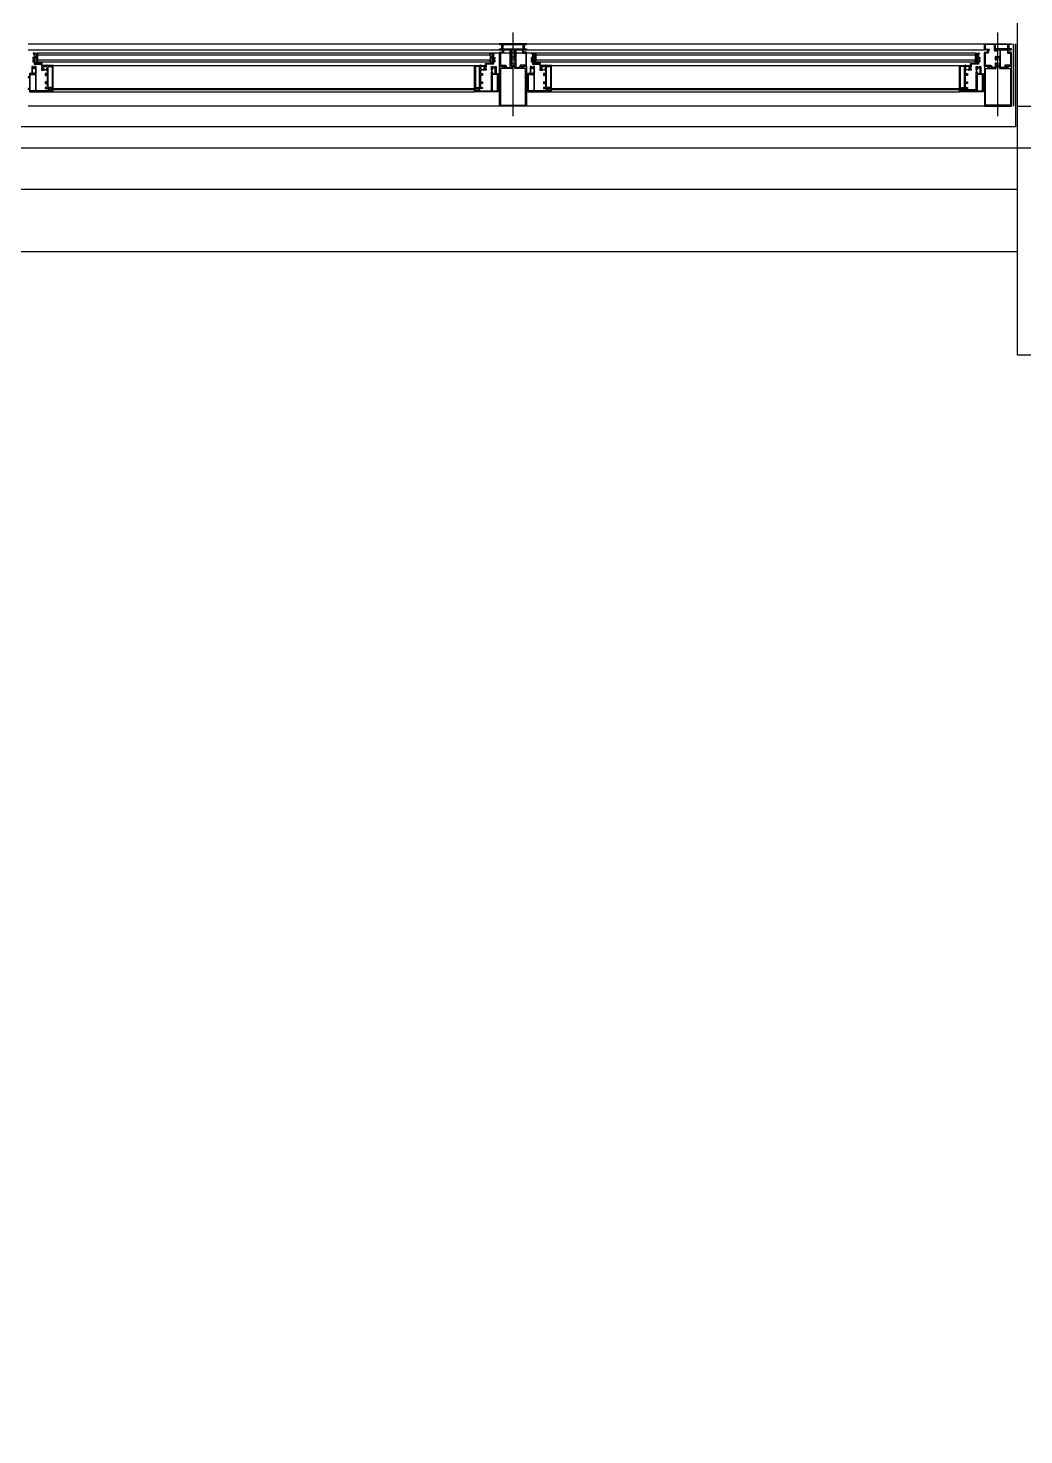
# Model space of a CAD drawing. Header units: millimetres. Extents: x 0 to 356400, y 0 to 68257.
# Drawn here: x 111228.9 to 111324.8, y 6973.9 to 7109.4 of the extents above; entities that cross this region are included whole.
import ezdxf

# ---------------------------------------------------------------- set-up
doc = ezdxf.new("R2010")
doc.units = ezdxf.units.MM
doc.header["$LTSCALE"] = 75
doc.layers.add('8', color=8, linetype='Continuous')

# ---------------------------------------------------------------- blocks, each defined once
blk = doc.blocks.new('G$C7369CDF7')
at = {"layer": '8'}
for p, q in [((6730.3, 45550), (6730.3, 55050)), ((6630.3, 54050), (6630.3, 54650)), ((6630.3, 54050), (6630.3, 54650)), ((7230.3, 54650), (7230.3, 54050)), ((7230.3, 54650), (7230.3, 54050)), ((6630.3, 54050), (6430.3, 54050)), ((6480.3, 54045), (6680.3, 54045)), ((6630.3, 54045), (6480.3, 54045)), ((6630.3, 54040), (6480.3, 54040)), ((7230.3, 54050), (6630.3, 54050)), ((7230.3, 54050), (6630.3, 54050)), ((6680.3, 54045), (6680.3, 50425)), ((6830.3, 50415), (6830.3, 54050)), ((6980.3, 54050), (6830.3, 54050)), ((6980.3, 50265), (6980.3, 54050)), ((6480.3, 53970), (6480.3, 54035)), ((6480.3, 54035), (6481.8, 54035)), ((6481.8, 54035), (6481.8, 54028.5)), ((6481.8, 54026), (6481.8, 53996.7)), ((6482.3, 54028), (6491.2, 54028)), ((6491.2, 54026.5), (6482.3, 54026.5)), ((6491.8, 54029.6), (6483.5, 54029.6)), ((6483.5, 54028.1), (6491.8, 54028.1)), ((6494.3, 54035), (6492.3, 54035)), ((6492.3, 54035), (6492.3, 54030.1)), ((6492.3, 54027.6), (6492.3, 53997)), ((6494.3, 54025), (6494.3, 54035)), ((6495, 54025), (6494.3, 54025)), ((6494.3, 54010), (6494.3, 54023.5)), ((6494.3, 54023.5), (6495, 54023.5)), ((6494.3, 53998.4), (6494.3, 54006.5)), ((6500.3, 54027.5), (6494.8, 54027.5)), ((6494.8, 54027.5), (6494.8, 54025.5)), ((6494.8, 54025.5), (6501.3, 54025.5)), ((6494.8, 54007), (6510.8, 54007)), ((6522.5, 54009), (6495.3, 54009)), ((6500.3, 54034), (6500.3, 54027.5)), ((6534, 54035), (6501.3, 54035)), ((6502.3, 54026.5), (6502.3, 54033)), ((6502.3, 54033), (6531.7, 54033)), ((6511.3, 54006.5), (6511.3, 53998.3)), ((6513.3, 53998.8), (6513.3, 54006.2)), ((6514.1, 54007), (6516.8, 54007)), ((6517.3, 54006.5), (6517.3, 54006.2)), ((6518.8, 54006.2), (6518.8, 54006.5)), ((6519.3, 54007), (6526.3, 54007)), ((6522.8, 54008.7), (6522.5, 54009)), ((6523.1, 54009), (6522.8, 54008.7)), ((6536.8, 54009), (6523.1, 54009)), ((6526.8, 54006.5), (6526.8, 54006.2)), ((6528.3, 54006.2), (6528.3, 54006.5)), ((6528.8, 54007), (6531.5, 54007)), ((6531.7, 54033), (6531.7, 54019.5)), ((6531.7, 54019.5), (6534, 54019.5)), ((6532.3, 54006.2), (6532.3, 53998.8)), ((6534, 54025.5), (6534, 54035)), ((6534, 54019.5), (6534, 54022.5)), ((6534.3, 54035), (6534.3, 54026.1)), ((6630.3, 54035), (6534.3, 54035)), ((6534.3, 54021.9), (6534.3, 54018.5)), ((6534.8, 54018), (6536.8, 54018)), ((6534.8, 53999), (6534.8, 54006)), ((6535.3, 54006.5), (6539.3, 54006.5)), ((6535.4, 54026.1), (6535.4, 54027)), ((6535.4, 54027), (6537, 54027)), ((6535.4, 54026.3), (6535.4, 54025.5)), ((6535.4, 54022.5), (6535.4, 54021.6)), ((6535.4, 54021), (6535.4, 54021.9)), ((6537, 54021), (6535.4, 54021)), ((6536.4, 54026.8), (6535.9, 54026.8)), ((6535.9, 54021.1), (6536.4, 54021.1)), ((6536.9, 54021.6), (6536.9, 54026.3)), ((6537, 54027), (6537, 54021)), ((6537.3, 54017.5), (6537.3, 54009.5)), ((6539.8, 54007), (6539.8, 54032)), ((6540.3, 54032.5), (6627.3, 54032.5)), ((6627.8, 54032), (6627.8, 53973)), ((6630.3, 53970), (6630.3, 54035)), ((6654.5, 54002.5), (6453.2, 54002.5)), ((6481.8, 53993.2), (6481.8, 53972)), ((6482.3, 53971.5), (6492.3, 53971.5)), ((6482.8, 53995.7), (6496.1, 53995.7)), ((6496.6, 53994.2), (6482.8, 53994.2)), ((6492.8, 53972), (6492.8, 53981.5)), ((6492.8, 53981.5), (6495, 53981.5)), ((6493.3, 53996), (6495.8, 53996)), ((6495, 53980), (6494.3, 53980)), ((6494.3, 53980), (6494.3, 53970)), ((6494.6, 53998.2), (6494.6, 53999.7)), ((6494.6, 53999.7), (6496.6, 53999.7)), ((6496.1, 53997.7), (6494.6, 53998.2)), ((6495.8, 53997.5), (6494.6, 53997.9)), ((6494.8, 53977.5), (6494.8, 53979.5)), ((6494.8, 53979.5), (6501.3, 53979.5)), ((6500.3, 53977.5), (6494.8, 53977.5)), ((6495.8, 53996), (6495.8, 53997.5)), ((6496.1, 53995.7), (6496.1, 53997.7)), ((6497.6, 53998.7), (6497.6, 53995.2)), ((6500.3, 53971), (6500.3, 53977.5)), ((6502.3, 53978.5), (6502.3, 53972)), ((6502.3, 53972), (6531.7, 53972)), ((6511, 53997.9), (6510.3, 53997.5)), ((6510.3, 53997.5), (6510.3, 53996)), ((6510.3, 53996), (6518.3, 53996)), ((6516.8, 53998), (6514.1, 53998)), ((6517.3, 53998.8), (6517.3, 53998.5)), ((6518.8, 53996.5), (6518.8, 53998.8)), ((6526.8, 53998.8), (6526.8, 53996.5)), ((6527.3, 53996), (6536.8, 53996)), ((6528.3, 53998.5), (6528.3, 53998.8)), ((6531.5, 53998), (6528.8, 53998)), ((6531.7, 53972), (6531.7, 53985.5)), ((6531.7, 53985.5), (6534, 53985.5)), ((6534, 53985.5), (6534, 53982.5)), ((6534, 53979.5), (6534, 53970)), ((6534.3, 53987.9), (6534.3, 53983)), ((6534.3, 53978.9), (6534.3, 53970)), ((6539.3, 53998.5), (6535.3, 53998.5)), ((6535.4, 53983), (6535.4, 53984)), ((6535.4, 53984), (6537, 53984)), ((6535.4, 53982.5), (6535.4, 53983.4)), ((6535.4, 53978.7), (6535.4, 53979.5)), ((6535.4, 53978), (6535.4, 53978.9)), ((6537, 53978), (6535.4, 53978)), ((6535.8, 53986.5), (6535.8, 53987.9)), ((6535.9, 53983.9), (6536.4, 53983.9)), ((6536.4, 53978.2), (6535.9, 53978.2)), ((6536.8, 53986), (6536.3, 53986)), ((6536.9, 53983.4), (6536.9, 53978.7)), ((6537, 53984), (6537, 53978)), ((6537.3, 53995.5), (6537.3, 53986.5)), ((6539.8, 53973), (6539.8, 53998)), ((6627.3, 53972.5), (6540.3, 53972.5)), ((6480.3, 51667.5), (6480.3, 53970)), ((6494.3, 53970), (6480.3, 53970)), ((6494.3, 51667.5), (6494.3, 53970)), ((6534, 53970), (6501.3, 53970)), ((6502.3, 53953.6), (6502.3, 53957.5)), ((6511.3, 53953.6), (6502.3, 53953.6)), ((6502.3, 53947.6), (6502.3, 51689.9)), ((6502.3, 53947.6), (6524.3, 53947.6)), ((6502.6, 53957.8), (6503.5, 53957.8)), ((6503.3, 53947.6), (6527.3, 53950.1)), ((6527.3, 53950.1), (6503.3, 53950.1)), ((6503.3, 53950.1), (6503.3, 53947.6)), ((6503.3, 53947.6), (6527.3, 53947.6)), ((6503.8, 53957.5), (6503.8, 53955.6)), ((6503.8, 53955.6), (6513.1, 53955.6)), ((6507.3, 53947.6), (6507.3, 52889.9)), ((6511.3, 53950.1), (6511.3, 53953.6)), ((6514.6, 53950.1), (6511.3, 53950.1)), ((6527.3, 53953.6), (6512.6, 53953.6)), ((6512.6, 53953.6), (6512.6, 53951.4)), ((6512.6, 53951.4), (6514.6, 53951.4)), ((6513.1, 53955.6), (6513.1, 53958.8)), ((6513.1, 53958.8), (6516.1, 53958.8)), ((6514.6, 53951.4), (6514.6, 53950.1)), ((6516.1, 53957.1), (6515.1, 53957.1)), ((6515.1, 53957.1), (6515.1, 53955.6)), ((6515.1, 53955.6), (6516.6, 53955.6)), ((6516.6, 53958.3), (6516.6, 53957.6)), ((6516.6, 53955.6), (6518.8, 53955.6)), ((6524.3, 53947.6), (6518.3, 53947.6)), ((6518.8, 53955.6), (6518.8, 53958.8)), ((6518.8, 53958.8), (6523.3, 53958.8)), ((6519.3, 53947.6), (6519.3, 52889.9)), ((6523.3, 53957.1), (6520.8, 53957.1)), ((6520.8, 53957.1), (6520.8, 53955.6)), ((6520.8, 53955.6), (6529.3, 53955.6)), ((6523.8, 53958.3), (6523.8, 53957.6)), ((6524.3, 53947.6), (6524.3, 52889.9)), ((6525.3, 53950.1), (6525.3, 53951.4)), ((6525.3, 53951.4), (6527.3, 53951.4)), ((6527.3, 53950.1), (6525.3, 53950.1)), ((6527.3, 53951.4), (6527.3, 53953.6)), ((6527.3, 53947.6), (6527.3, 53950.1)), ((6527.3, 53936.2), (6527.3, 53950.1)), ((6529.3, 53955.6), (6529.3, 53938.2)), ((6529.3, 53938.2), (6535.8, 53938.2)), ((6534.3, 53970), (6630.3, 53970)), ((6534.3, 53958), (6534.3, 53961.5)), ((6534.3, 53961.5), (6545, 53961.5)), ((6534.3, 53950.5), (6534.3, 53954)), ((6542.2, 53950.5), (6534.3, 53950.5)), ((6534.8, 53954.5), (6534.8, 53954.5)), ((6535.8, 53937.2), (6534.9, 53937.2)), ((6536.8, 53959.5), (6535.3, 53959.5)), ((6535.3, 53959.5), (6535.3, 53958)), ((6535.3, 53954), (6535.3, 53952.5)), ((6535.3, 53952.5), (6536.8, 53952.5)), ((6536.8, 53952.5), (6536.8, 53959.5)), ((6538.8, 53959), (6538.8, 53953)), ((6541.7, 53959.5), (6539.3, 53959.5)), ((6539.3, 53952.5), (6541.7, 53952.5)), ((6540.2, 53938.2), (6543.3, 53938.2)), ((6541.1, 53937.2), (6540.2, 53937.2)), ((6541.7, 53959), (6541.7, 53959.5)), ((6541.7, 53952.5), (6541.7, 53953)), ((6547.9, 53959.5), (6542.7, 53959.5)), ((6542.7, 53959.5), (6542.7, 53959)), ((6542.7, 53953), (6542.7, 53951)), ((6543.3, 53938.2), (6543.3, 53932.1)), ((6545, 53961.5), (6545.3, 53961.2)), ((6545.3, 53961.2), (6545.6, 53961.5)), ((6545.6, 53961.5), (6550.8, 53961.5)), ((6547.9, 53959), (6547.9, 53959.5)), ((6547.9, 53951), (6547.9, 53953)), ((6592.3, 53950.5), (6548.4, 53950.5)), ((6551.3, 53959.5), (6548.9, 53959.5)), ((6548.9, 53959.5), (6548.9, 53959)), ((6548.9, 53953), (6548.9, 53952.5)), ((6548.9, 53952.5), (6551.3, 53952.5)), ((6551.3, 53962), (6551.3, 53967)), ((6551.3, 53967), (6559.3, 53967)), ((6551.8, 53953), (6551.8, 53959)), ((6553.8, 53965), (6553.8, 53952.5)), ((6593.3, 53965), (6553.8, 53965)), ((6553.8, 53952.5), (6593.3, 53952.5)), ((6559.3, 53967), (6559.3, 53969)), ((6561.3, 53969), (6561.3, 53967)), ((6561.3, 53967), (6587.3, 53967)), ((6587.3, 53967), (6587.3, 53969)), ((6589.3, 53969), (6589.3, 53967)), ((6589.3, 53967), (6595.3, 53967)), ((6590.3, 52927.5), (6590.3, 53950.5)), ((6593.3, 53952.5), (6593.3, 53965)), ((6593.3, 53922), (6593.3, 53949.5)), ((6595.3, 53967), (6595.3, 53910)), ((6630.3, 53970), (6630.3, 51667.5)), ((6532.3, 53936.2), (6527.3, 53936.2)), ((6531.8, 53925), (6532.3, 53925)), ((6532.3, 53923.5), (6531.8, 53923.5)), ((6532.3, 53929.3), (6532.3, 53936.2)), ((6534.3, 53931.1), (6532.3, 53931.1)), ((6532.6, 53929), (6532.3, 53929.3)), ((6532.3, 53928.7), (6532.6, 53929)), ((6532.3, 53925), (6532.3, 53928.7)), ((6532.3, 52899.3), (6532.3, 53923.5)), ((6532.3, 53910), (6532.3, 53923.5)), ((6587.3, 53910), (6532.3, 53910)), ((6534.3, 53933.4), (6534.3, 53933.1)), ((6534.3, 53931.1), (6534.3, 53926.9)), ((6534.3, 53924.9), (6534.3, 53924.6)), ((6585.3, 53922), (6534.3, 53922)), ((6534.3, 53922), (6534.3, 53912)), ((6534.3, 53912), (6585.3, 53912)), ((6534.9, 53936), (6541.1, 53936)), ((6540.7, 53934), (6534.9, 53934)), ((6534.9, 53924), (6540.7, 53924)), ((6542.8, 53931.6), (6540.8, 53931.6)), ((6540.8, 53926.4), (6542.8, 53926.4)), ((6541.3, 53933.1), (6541.3, 53933.4)), ((6541.3, 53924.6), (6541.3, 53924.9)), ((6543.3, 53925.9), (6543.3, 53924)), ((6543.3, 53924), (6551.8, 53924)), ((6551.8, 53924), (6551.8, 53929)), ((6551.8, 53929), (6556.3, 53929)), ((6556.3, 53927), (6553.8, 53927)), ((6553.8, 53927), (6553.8, 53924)), ((6553.8, 53924), (6573.8, 53924)), ((6556.3, 53929), (6556.3, 53927)), ((6571.3, 53927), (6571.3, 53929)), ((6571.3, 53929), (6575.8, 53929)), ((6573.8, 53927), (6571.3, 53927)), ((6573.8, 53924), (6573.8, 53927)), ((6575.8, 53929), (6575.8, 53924)), ((6575.8, 53924), (6585.3, 53924)), ((6585.3, 53924), (6585.3, 53929)), ((6585.3, 53929), (6587.3, 53929)), ((6585.3, 53912), (6585.3, 53922)), ((6587.3, 53929), (6587.3, 53910)), ((6587.3, 52927.5), (6587.3, 53910)), ((6590.3, 53918.5), (6590.3, 53922)), ((6590.3, 53922), (6593.3, 53922)), ((6590.3, 53910), (6590.3, 53913.5)), ((6595.3, 53910), (6590.3, 53910)), ((6593.3, 53920), (6591.8, 53920)), ((6591.8, 53920), (6591.8, 53918.5)), ((6591.8, 53913.5), (6591.8, 53912)), ((6591.8, 53912), (6593.3, 53912)), ((6593.3, 53912), (6593.3, 53920)), ((6595.3, 52927.5), (6595.3, 53910)), ((6587.3, 52927.5), (6532.3, 52927.5)), ((6532.3, 52927.5), (6532.3, 52914)), ((6534.3, 52915.5), (6534.3, 52925.5)), ((6534.3, 52925.5), (6585.3, 52925.5)), ((6585.3, 52925.5), (6585.3, 52915.5)), ((6587.3, 52908.5), (6587.3, 52927.5)), ((6590.3, 52927.5), (6590.3, 52924)), ((6595.3, 52927.5), (6590.3, 52927.5)), ((6591.8, 52924), (6591.8, 52925.5)), ((6591.8, 52925.5), (6593.3, 52925.5)), ((6593.3, 52925.5), (6593.3, 52917.5)), ((6595.3, 52870.5), (6595.3, 52927.5)), ((6507.3, 52889.9), (6502.3, 52889.9)), ((6503.3, 52889.9), (6527.3, 52889.9)), ((6503.3, 52887.4), (6503.3, 52889.9)), ((6527.3, 52887.4), (6503.3, 52887.4)), ((6514.6, 52887.4), (6511.3, 52887.4)), ((6511.3, 52887.4), (6511.3, 52883.9)), ((6514.6, 52886.1), (6514.6, 52887.4)), ((6524.3, 52889.9), (6518.3, 52889.9)), ((6527.3, 52887.4), (6525.3, 52887.4)), ((6525.3, 52887.4), (6525.3, 52886.1)), ((6532.3, 52901.3), (6527.3, 52901.3)), ((6527.3, 52901.3), (6527.3, 52887.4)), ((6527.3, 52889.9), (6527.3, 52887.4)), ((6529.3, 52881.9), (6529.3, 52899.3)), ((6529.3, 52899.3), (6535.8, 52899.3)), ((6532.3, 52914), (6531.8, 52914)), ((6531.8, 52912.5), (6532.3, 52912.5)), ((6532.3, 52912.5), (6532.3, 52908.8)), ((6532.3, 52908.8), (6532.6, 52908.5)), ((6532.6, 52908.5), (6532.3, 52908.2)), ((6532.3, 52908.2), (6532.3, 52901.3)), ((6585.3, 52915.5), (6534.3, 52915.5)), ((6534.3, 52912.6), (6534.3, 52912.9)), ((6534.3, 52906.4), (6534.3, 52910.6)), ((6534.3, 52904.1), (6534.3, 52904.4)), ((6542.2, 52887), (6534.3, 52887)), ((6534.3, 52887), (6534.3, 52883.5)), ((6534.9, 52913.5), (6540.7, 52913.5)), ((6540.7, 52903.5), (6534.9, 52903.5)), ((6534.9, 52901.5), (6541.1, 52901.5)), ((6535.8, 52900.3), (6534.9, 52900.3)), ((6541.1, 52900.3), (6540.2, 52900.3)), ((6540.2, 52899.3), (6543.3, 52899.3)), ((6540.8, 52911.1), (6542.8, 52911.1)), ((6542.8, 52905.9), (6540.8, 52905.9)), ((6541.3, 52912.9), (6541.3, 52912.6)), ((6541.3, 52904.4), (6541.3, 52904.1)), ((6542.7, 52884.5), (6542.7, 52886.5)), ((6543.3, 52911.6), (6543.3, 52913.5)), ((6543.3, 52913.5), (6551.8, 52913.5)), ((6543.3, 52899.3), (6543.3, 52905.4)), ((6547.9, 52886.5), (6547.9, 52884.5)), ((6592.3, 52887), (6548.4, 52887)), ((6551.8, 52913.5), (6551.8, 52908.5)), ((6551.8, 52908.5), (6556.3, 52908.5)), ((6553.8, 52910.5), (6553.8, 52913.5)), ((6553.8, 52913.5), (6573.8, 52913.5)), ((6556.3, 52910.5), (6553.8, 52910.5)), ((6556.3, 52908.5), (6556.3, 52910.5)), ((6573.8, 52910.5), (6571.3, 52910.5)), ((6571.3, 52910.5), (6571.3, 52908.5)), ((6571.3, 52908.5), (6575.8, 52908.5)), ((6573.8, 52913.5), (6573.8, 52910.5)), ((6575.8, 52908.5), (6575.8, 52913.5)), ((6575.8, 52913.5), (6585.3, 52913.5)), ((6585.3, 52913.5), (6585.3, 52908.5)), ((6585.3, 52908.5), (6587.3, 52908.5)), ((6590.3, 52919), (6590.3, 52915.5)), ((6590.3, 52915.5), (6593.3, 52915.5)), ((6591.8, 52917.5), (6591.8, 52919)), ((6593.3, 52917.5), (6591.8, 52917.5)), ((6593.3, 52915.5), (6593.3, 52888)), ((6481.8, 52867.5), (6480.3, 52867.5)), ((6480.3, 52867.5), (6480.3, 52835)), ((6481.8, 52861), (6481.8, 52867.5)), ((6481.8, 52811.5), (6481.8, 52859)), ((6481.8, 52859), (6491.2, 52859)), ((6491.2, 52860.5), (6482.3, 52860.5)), ((6483.5, 52862.1), (6491.8, 52862.1)), ((6491.8, 52860.6), (6483.5, 52860.6)), ((6492.3, 52862.6), (6492.3, 52867.5)), ((6492.3, 52867.5), (6494.3, 52867.5)), ((6492.3, 52835), (6492.3, 52860.1)), ((6494.3, 52867.5), (6494.3, 52857.5)), ((6494.3, 52857.5), (6495, 52857.5)), ((6495, 52856), (6494.3, 52856)), ((6494.3, 52856), (6494.3, 52842.5)), ((6500.3, 52860), (6494.8, 52860)), ((6494.8, 52860), (6494.8, 52858)), ((6494.8, 52858), (6501.3, 52858)), ((6500.3, 52866.5), (6500.3, 52860)), ((6534, 52867.5), (6501.3, 52867.5)), ((6511.3, 52883.9), (6502.3, 52883.9)), ((6502.3, 52883.9), (6502.3, 52880)), ((6502.3, 52859), (6502.3, 52865.5)), ((6502.3, 52865.5), (6531.7, 52865.5)), ((6502.6, 52879.7), (6503.5, 52879.7)), ((6503.8, 52880), (6503.8, 52881.9)), ((6503.8, 52881.9), (6513.1, 52881.9)), ((6512.6, 52883.9), (6512.6, 52886.1)), ((6512.6, 52886.1), (6514.6, 52886.1)), ((6527.3, 52883.9), (6512.6, 52883.9)), ((6513.1, 52881.9), (6513.1, 52878.7)), ((6513.1, 52878.7), (6516.1, 52878.7)), ((6515.1, 52880.4), (6515.1, 52881.9)), ((6515.1, 52881.9), (6516.6, 52881.9)), ((6516.1, 52880.4), (6515.1, 52880.4)), ((6516.6, 52881.9), (6518.8, 52881.9)), ((6516.6, 52879.2), (6516.6, 52879.9)), ((6518.8, 52881.9), (6518.8, 52878.7)), ((6518.8, 52878.7), (6523.3, 52878.7)), ((6520.8, 52880.4), (6520.8, 52881.9)), ((6520.8, 52881.9), (6529.3, 52881.9)), ((6523.3, 52880.4), (6520.8, 52880.4)), ((6523.8, 52879.2), (6523.8, 52879.9)), ((6525.3, 52886.1), (6527.3, 52886.1)), ((6527.3, 52886.1), (6527.3, 52883.9)), ((6531.7, 52865.5), (6531.7, 52852)), ((6534, 52858), (6534, 52867.5)), ((6534, 52852), (6534, 52855)), ((6534.3, 52879.5), (6534.3, 52876)), ((6534.3, 52876), (6545, 52876)), ((6534.3, 52858.6), (6534.3, 52867.5)), ((6534.3, 52867.5), (6630.3, 52867.5)), ((6534.3, 52851), (6534.3, 52854.5)), ((6534.8, 52883), (6534.8, 52883)), ((6535.3, 52883.5), (6535.3, 52885)), ((6535.3, 52885), (6536.8, 52885)), ((6535.3, 52878), (6535.3, 52879.5)), ((6536.8, 52878), (6535.3, 52878)), ((6537, 52859.5), (6535.4, 52859.5)), ((6535.4, 52859.5), (6535.4, 52858.6)), ((6535.4, 52858.8), (6535.4, 52858)), ((6535.4, 52855), (6535.4, 52854.1)), ((6535.4, 52854.5), (6535.4, 52853.5)), ((6535.4, 52853.5), (6537, 52853.5)), ((6536.4, 52859.3), (6535.9, 52859.3)), ((6535.9, 52853.6), (6536.4, 52853.6)), ((6536.8, 52885), (6536.8, 52878)), ((6536.9, 52854.1), (6536.9, 52858.8)), ((6537, 52853.5), (6537, 52859.5)), ((6538.8, 52878.5), (6538.8, 52884.5)), ((6539.3, 52885), (6541.7, 52885)), ((6541.7, 52878), (6539.3, 52878)), ((6539.8, 52864.5), (6539.8, 52839.5)), ((6627.8, 52865), (6540.3, 52865)), ((6541.7, 52885), (6541.7, 52884.5)), ((6541.7, 52878.5), (6541.7, 52878)), ((6542.7, 52878), (6542.7, 52878.5)), ((6547.9, 52878), (6542.7, 52878)), ((6545, 52876), (6545.3, 52876.3)), ((6545.3, 52876.3), (6545.6, 52876)), ((6545.6, 52876), (6550.8, 52876)), ((6547.9, 52878.5), (6547.9, 52878)), ((6548.9, 52884.5), (6548.9, 52885)), ((6548.9, 52885), (6551.3, 52885)), ((6548.9, 52878), (6548.9, 52878.5)), ((6551.3, 52878), (6548.9, 52878)), ((6551.3, 52875.5), (6551.3, 52870.5)), ((6551.3, 52870.5), (6559.3, 52870.5)), ((6551.8, 52884.5), (6551.8, 52878.5)), ((6553.8, 52872.5), (6553.8, 52885)), ((6553.8, 52885), (6593.3, 52885)), ((6593.3, 52872.5), (6553.8, 52872.5)), ((6559.3, 52870.5), (6559.3, 52868.5)), ((6561.3, 52868.5), (6561.3, 52870.5)), ((6561.3, 52870.5), (6587.3, 52870.5)), ((6587.3, 52870.5), (6587.3, 52868.5)), ((6589.3, 52868.5), (6589.3, 52870.5)), ((6589.3, 52870.5), (6595.3, 52870.5)), ((6593.3, 52885), (6593.3, 52872.5)), ((6627.8, 52805), (6627.8, 52865)), ((6630.3, 52867.5), (6630.3, 52802.5)), ((6654.5, 52835), (6453.2, 52835)), ((6480.3, 52835), (6480.3, 52802.5)), ((6492.3, 52809.9), (6492.3, 52835)), ((6494.3, 52839.5), (6494.3, 52830.5)), ((6511.3, 52839.5), (6494.3, 52839.5)), ((6494.3, 52830.5), (6511.3, 52830.5)), ((6494.3, 52827.5), (6494.3, 52814)), ((6495.3, 52841.5), (6522.5, 52841.5)), ((6522.5, 52828.5), (6495.3, 52828.5)), ((6511.3, 52835), (6511.3, 52839.5)), ((6511.3, 52830.5), (6511.3, 52835)), ((6513.3, 52835), (6513.3, 52838.7)), ((6513.3, 52835), (6513.3, 52831.3)), ((6514.1, 52839.5), (6516.8, 52839.5)), ((6514.1, 52830.5), (6516.8, 52830.5)), ((6517.3, 52839), (6517.3, 52838.8)), ((6517.3, 52831), (6517.3, 52831.3)), ((6518.8, 52838.8), (6518.8, 52839)), ((6518.8, 52831.3), (6518.8, 52831)), ((6519.3, 52839.5), (6526.3, 52839.5)), ((6519.3, 52830.5), (6526.3, 52830.5)), ((6522.5, 52841.5), (6522.8, 52841.2)), ((6522.8, 52828.8), (6522.5, 52828.5)), ((6522.8, 52841.2), (6523.1, 52841.5)), ((6523.1, 52828.5), (6522.8, 52828.8)), ((6523.1, 52841.5), (6536.8, 52841.5)), ((6536.8, 52828.5), (6523.1, 52828.5)), ((6526.8, 52839), (6526.8, 52838.8)), ((6526.8, 52831), (6526.8, 52831.3)), ((6528.3, 52838.8), (6528.3, 52839)), ((6528.3, 52831.3), (6528.3, 52831)), ((6528.8, 52839.5), (6531.5, 52839.5)), ((6528.8, 52830.5), (6531.5, 52830.5)), ((6531.7, 52852), (6534, 52852)), ((6532.3, 52838.7), (6532.3, 52835)), ((6532.3, 52831.3), (6532.3, 52835)), ((6534.3, 52815.6), (6534.3, 52819)), ((6536.8, 52850.5), (6534.8, 52850.5)), ((6534.8, 52838.5), (6534.8, 52835)), ((6534.8, 52835), (6534.8, 52831.5)), ((6534.8, 52819.5), (6536.8, 52819.5)), ((6539.3, 52839), (6535.3, 52839)), ((6535.3, 52831), (6539.3, 52831)), ((6537.3, 52842), (6537.3, 52850)), ((6537.3, 52820), (6537.3, 52828)), ((6539.8, 52830.5), (6539.8, 52805.5)), ((6480.3, 52802.5), (6481.8, 52802.5)), ((6481.8, 52802.5), (6481.8, 52809)), ((6491.2, 52811), (6482.3, 52811)), ((6482.3, 52809.5), (6491.2, 52809.5)), ((6483.5, 52809.4), (6491.8, 52809.4)), ((6491.8, 52807.9), (6483.5, 52807.9)), ((6492.3, 52802.5), (6492.3, 52807.4)), ((6494.3, 52802.5), (6492.3, 52802.5)), ((6494.3, 52814), (6495, 52814)), ((6495, 52812.5), (6494.3, 52812.5)), ((6494.3, 52812.5), (6494.3, 52802.5)), ((6494.8, 52810), (6494.8, 52812)), ((6494.8, 52812), (6501.3, 52812)), ((6500.3, 52810), (6494.8, 52810)), ((6500.3, 52803.5), (6500.3, 52810)), ((6534, 52802.5), (6501.3, 52802.5)), ((6502.3, 52811), (6502.3, 52804.5)), ((6502.3, 52804.5), (6531.7, 52804.5)), ((6502.3, 52786.1), (6502.3, 52790)), ((6511.3, 52786.1), (6502.3, 52786.1)), ((6502.6, 52790.3), (6503.5, 52790.3)), ((6503.8, 52790), (6503.8, 52788.1)), ((6503.8, 52788.1), (6513.1, 52788.1)), ((6511.3, 52782.6), (6511.3, 52786.1)), ((6527.3, 52786.1), (6512.6, 52786.1)), ((6512.6, 52786.1), (6512.6, 52783.9)), ((6513.1, 52788.1), (6513.1, 52791.3)), ((6513.1, 52791.3), (6516.1, 52791.3)), ((6516.1, 52789.6), (6515.1, 52789.6)), ((6515.1, 52789.6), (6515.1, 52788.1)), ((6515.1, 52788.1), (6516.6, 52788.1)), ((6516.6, 52790.8), (6516.6, 52790.1)), ((6516.6, 52788.1), (6518.8, 52788.1)), ((6518.8, 52788.1), (6518.8, 52791.3)), ((6518.8, 52791.3), (6523.3, 52791.3)), ((6523.3, 52789.6), (6520.8, 52789.6)), ((6520.8, 52789.6), (6520.8, 52788.1)), ((6520.8, 52788.1), (6529.3, 52788.1)), ((6523.8, 52790.8), (6523.8, 52790.1)), ((6527.3, 52783.9), (6527.3, 52786.1)), ((6529.3, 52788.1), (6529.3, 52770.7)), ((6531.7, 52804.5), (6531.7, 52818)), ((6531.7, 52818), (6534, 52818)), ((6534, 52818), (6534, 52815)), ((6534, 52812), (6534, 52802.5)), ((6534.3, 52802.5), (6534.3, 52811.4)), ((6630.3, 52802.5), (6534.3, 52802.5)), ((6534.3, 52790.5), (6534.3, 52794)), ((6534.3, 52794), (6545, 52794)), ((6534.3, 52783), (6534.3, 52786.5)), ((6534.8, 52787), (6534.8, 52787)), ((6536.8, 52792), (6535.3, 52792)), ((6535.3, 52792), (6535.3, 52790.5)), ((6535.3, 52786.5), (6535.3, 52785)), ((6535.3, 52785), (6536.8, 52785)), ((6537, 52816.5), (6535.4, 52816.5)), ((6535.4, 52816.5), (6535.4, 52815.6)), ((6535.4, 52815), (6535.4, 52815.9)), ((6535.4, 52811.2), (6535.4, 52812)), ((6535.4, 52811.4), (6535.4, 52810.5)), ((6535.4, 52810.5), (6537, 52810.5)), ((6535.9, 52816.4), (6536.4, 52816.4)), ((6536.4, 52810.7), (6535.9, 52810.7)), ((6536.8, 52785), (6536.8, 52792)), ((6536.9, 52815.9), (6536.9, 52811.2)), ((6537, 52810.5), (6537, 52816.5)), ((6538.8, 52791.5), (6538.8, 52785.5)), ((6541.7, 52792), (6539.3, 52792)), ((6539.3, 52785), (6541.7, 52785)), ((6540.3, 52805), (6627.8, 52805)), ((6541.7, 52791.5), (6541.7, 52792)), ((6541.7, 52785), (6541.7, 52785.5)), ((6547.9, 52792), (6542.7, 52792)), ((6542.7, 52792), (6542.7, 52791.5)), ((6542.7, 52785.5), (6542.7, 52783.5)), ((6545, 52794), (6545.3, 52793.7)), ((6545.3, 52793.7), (6545.6, 52794)), ((6545.6, 52794), (6550.8, 52794)), ((6547.9, 52791.5), (6547.9, 52792)), ((6547.9, 52783.5), (6547.9, 52785.5)), ((6551.3, 52792), (6548.9, 52792)), ((6548.9, 52792), (6548.9, 52791.5)), ((6548.9, 52785.5), (6548.9, 52785)), ((6548.9, 52785), (6551.3, 52785)), ((6551.3, 52794.5), (6551.3, 52799.5)), ((6551.3, 52799.5), (6559.3, 52799.5)), ((6551.8, 52785.5), (6551.8, 52791.5)), ((6553.8, 52797.5), (6553.8, 52785)), ((6593.3, 52797.5), (6553.8, 52797.5)), ((6553.8, 52785), (6593.3, 52785)), ((6559.3, 52799.5), (6559.3, 52801.5)), ((6561.3, 52801.5), (6561.3, 52799.5)), ((6561.3, 52799.5), (6587.3, 52799.5)), ((6587.3, 52799.5), (6587.3, 52801.5)), ((6589.3, 52801.5), (6589.3, 52799.5)), ((6589.3, 52799.5), (6595.3, 52799.5)), ((6593.3, 52785), (6593.3, 52797.5)), ((6595.3, 52799.5), (6595.3, 52742.5)), ((6507.3, 52780.1), (6502.3, 52780.1)), ((6527.3, 52782.6), (6503.3, 52782.6)), ((6503.3, 52782.6), (6503.3, 52780.1)), ((6503.3, 52780.1), (6527.3, 52780.1)), ((6507.3, 52780.1), (6507.3, 51689.9)), ((6514.6, 52782.6), (6511.3, 52782.6)), ((6512.6, 52783.9), (6514.6, 52783.9)), ((6514.6, 52783.9), (6514.6, 52782.6)), ((6524.3, 52780.1), (6518.3, 52780.1)), ((6519.3, 52780.1), (6519.3, 51689.9)), ((6524.3, 52780.1), (6524.3, 51689.9)), ((6525.3, 52782.6), (6525.3, 52783.9)), ((6525.3, 52783.9), (6527.3, 52783.9)), ((6527.3, 52782.6), (6525.3, 52782.6)), ((6527.3, 52780.1), (6527.3, 52782.6)), ((6527.3, 52768.7), (6527.3, 52782.6)), ((6532.3, 52768.7), (6527.3, 52768.7)), ((6529.3, 52770.7), (6535.8, 52770.7)), ((6531.8, 52757.5), (6532.3, 52757.5)), ((6532.3, 52756), (6531.8, 52756)), ((6532.3, 51727.5), (6532.3, 52770.7)), ((6532.3, 52761.8), (6532.3, 52768.7)), ((6532.6, 52761.5), (6532.3, 52761.8)), ((6532.3, 52761.2), (6532.6, 52761.5)), ((6532.3, 52757.5), (6532.3, 52761.2)), ((6532.3, 52742.5), (6532.3, 52756)), ((6542.2, 52783), (6534.3, 52783)), ((6534.3, 52765.9), (6534.3, 52765.6)), ((6534.3, 52763.6), (6534.3, 52759.4)), ((6534.3, 52757.4), (6534.3, 52757.1)), ((6585.3, 52754.5), (6534.3, 52754.5)), ((6534.3, 52754.5), (6534.3, 52744.5)), ((6535.8, 52769.7), (6534.9, 52769.7)), ((6534.9, 52768.5), (6541.1, 52768.5)), ((6540.7, 52766.5), (6534.9, 52766.5)), ((6534.9, 52756.5), (6540.7, 52756.5)), ((6540.2, 52770.7), (6543.3, 52770.7)), ((6541.1, 52769.7), (6540.2, 52769.7)), ((6542.8, 52764.1), (6540.8, 52764.1)), ((6540.8, 52758.9), (6542.8, 52758.9)), ((6541.3, 52765.6), (6541.3, 52765.9)), ((6541.3, 52757.1), (6541.3, 52757.4)), ((6543.3, 52770.7), (6543.3, 52764.6)), ((6543.3, 52758.4), (6543.3, 52756.5)), ((6543.3, 52756.5), (6551.8, 52756.5)), ((6592.3, 52783), (6548.4, 52783)), ((6551.8, 52756.5), (6551.8, 52761.5)), ((6551.8, 52761.5), (6556.3, 52761.5)), ((6556.3, 52759.5), (6553.8, 52759.5)), ((6553.8, 52759.5), (6553.8, 52756.5)), ((6553.8, 52756.5), (6573.8, 52756.5)), ((6556.3, 52761.5), (6556.3, 52759.5)), ((6571.3, 52759.5), (6571.3, 52761.5)), ((6571.3, 52761.5), (6575.8, 52761.5)), ((6573.8, 52759.5), (6571.3, 52759.5)), ((6573.8, 52756.5), (6573.8, 52759.5)), ((6575.8, 52761.5), (6575.8, 52756.5)), ((6575.8, 52756.5), (6585.3, 52756.5)), ((6585.3, 52756.5), (6585.3, 52761.5)), ((6585.3, 52761.5), (6587.3, 52761.5)), ((6585.3, 52744.5), (6585.3, 52754.5)), ((6587.3, 52761.5), (6587.3, 52742.5)), ((6590.3, 52751), (6590.3, 52754.5)), ((6590.3, 52754.5), (6593.3, 52754.5)), ((6593.3, 52752.5), (6591.8, 52752.5)), ((6591.8, 52752.5), (6591.8, 52751)), ((6593.3, 52754.5), (6593.3, 52782)), ((6593.3, 52744.5), (6593.3, 52752.5)), ((6587.3, 52742.5), (6532.3, 52742.5)), ((6534.3, 52744.5), (6585.3, 52744.5)), ((6587.3, 51727.5), (6587.3, 52742.5)), ((6590.3, 52742.5), (6590.3, 52746)), ((6590.3, 51727.5), (6590.3, 52742.5)), ((6595.3, 52742.5), (6590.3, 52742.5)), ((6591.8, 52746), (6591.8, 52744.5)), ((6591.8, 52744.5), (6593.3, 52744.5)), ((6595.3, 51727.5), (6595.3, 52742.5)), ((6532.3, 51701.3), (6527.3, 51701.3)), ((6527.3, 51701.3), (6527.3, 51687.4)), ((6532.3, 51714), (6531.8, 51714)), ((6531.8, 51712.5), (6532.3, 51712.5)), ((6587.3, 51727.5), (6532.3, 51727.5)), ((6532.3, 51727.5), (6532.3, 51714)), ((6532.3, 51712.5), (6532.3, 51708.8)), ((6532.3, 51708.8), (6532.6, 51708.5)), ((6532.6, 51708.5), (6532.3, 51708.2)), ((6532.3, 51708.2), (6532.3, 51701.3)), ((6534.3, 51715.5), (6534.3, 51725.5)), ((6534.3, 51725.5), (6585.3, 51725.5)), ((6585.3, 51715.5), (6534.3, 51715.5)), ((6534.3, 51712.6), (6534.3, 51712.9)), ((6534.3, 51706.4), (6534.3, 51710.6)), ((6534.3, 51704.1), (6534.3, 51704.4)), ((6534.9, 51713.5), (6540.7, 51713.5)), ((6540.7, 51703.5), (6534.9, 51703.5)), ((6534.9, 51701.5), (6541.1, 51701.5)), ((6540.8, 51711.1), (6542.8, 51711.1)), ((6542.8, 51705.9), (6540.8, 51705.9)), ((6541.3, 51712.9), (6541.3, 51712.6)), ((6541.3, 51704.4), (6541.3, 51704.1)), ((6543.3, 51711.6), (6543.3, 51713.5)), ((6543.3, 51713.5), (6551.8, 51713.5)), ((6543.3, 51699.3), (6543.3, 51705.4)), ((6551.8, 51713.5), (6551.8, 51708.5)), ((6551.8, 51708.5), (6556.3, 51708.5)), ((6553.8, 51710.5), (6553.8, 51713.5)), ((6553.8, 51713.5), (6573.8, 51713.5)), ((6556.3, 51710.5), (6553.8, 51710.5)), ((6556.3, 51708.5), (6556.3, 51710.5)), ((6573.8, 51710.5), (6571.3, 51710.5)), ((6571.3, 51710.5), (6571.3, 51708.5)), ((6571.3, 51708.5), (6575.8, 51708.5)), ((6573.8, 51713.5), (6573.8, 51710.5)), ((6575.8, 51708.5), (6575.8, 51713.5)), ((6575.8, 51713.5), (6585.3, 51713.5)), ((6585.3, 51725.5), (6585.3, 51715.5)), ((6585.3, 51713.5), (6585.3, 51708.5)), ((6585.3, 51708.5), (6587.3, 51708.5)), ((6587.3, 51708.5), (6587.3, 51727.5)), ((6590.3, 51727.5), (6590.3, 51724)), ((6595.3, 51727.5), (6590.3, 51727.5)), ((6590.3, 51719), (6590.3, 51715.5)), ((6590.3, 51715.5), (6593.3, 51715.5)), ((6591.8, 51724), (6591.8, 51725.5)), ((6591.8, 51725.5), (6593.3, 51725.5)), ((6591.8, 51717.5), (6591.8, 51719)), ((6593.3, 51717.5), (6591.8, 51717.5)), ((6593.3, 51725.5), (6593.3, 51717.5)), ((6593.3, 51715.5), (6593.3, 51688)), ((6595.3, 51670.5), (6595.3, 51727.5)), ((6507.3, 51689.9), (6502.3, 51689.9)), ((6511.3, 51683.9), (6502.3, 51683.9)), ((6502.3, 51683.9), (6502.3, 51680)), ((6502.6, 51679.7), (6503.5, 51679.7)), ((6503.3, 51689.9), (6527.3, 51689.9)), ((6503.3, 51687.4), (6503.3, 51689.9)), ((6527.3, 51687.4), (6503.3, 51687.4)), ((6503.8, 51680), (6503.8, 51681.9)), ((6503.8, 51681.9), (6513.1, 51681.9)), ((6514.6, 51687.4), (6511.3, 51687.4)), ((6511.3, 51687.4), (6511.3, 51683.9)), ((6512.6, 51683.9), (6512.6, 51686.1)), ((6512.6, 51686.1), (6514.6, 51686.1)), ((6527.3, 51683.9), (6512.6, 51683.9)), ((6513.1, 51681.9), (6513.1, 51678.7)), ((6513.1, 51678.7), (6516.1, 51678.7)), ((6514.6, 51686.1), (6514.6, 51687.4)), ((6515.1, 51680.4), (6515.1, 51681.9)), ((6515.1, 51681.9), (6516.6, 51681.9)), ((6516.1, 51680.4), (6515.1, 51680.4)), ((6516.6, 51681.9), (6518.8, 51681.9)), ((6516.6, 51679.2), (6516.6, 51679.9)), ((6524.3, 51689.9), (6518.3, 51689.9)), ((6518.8, 51681.9), (6518.8, 51678.7)), ((6518.8, 51678.7), (6523.3, 51678.7)), ((6520.8, 51680.4), (6520.8, 51681.9)), ((6520.8, 51681.9), (6529.3, 51681.9)), ((6523.3, 51680.4), (6520.8, 51680.4)), ((6523.8, 51679.2), (6523.8, 51679.9)), ((6527.3, 51687.4), (6525.3, 51687.4)), ((6525.3, 51687.4), (6525.3, 51686.1)), ((6525.3, 51686.1), (6527.3, 51686.1)), ((6527.3, 51689.9), (6527.3, 51687.4)), ((6527.3, 51686.1), (6527.3, 51683.9)), ((6529.3, 51681.9), (6529.3, 51699.3)), ((6529.3, 51699.3), (6535.8, 51699.3)), ((6542.2, 51687), (6534.3, 51687)), ((6534.3, 51687), (6534.3, 51683.5)), ((6534.3, 51679.5), (6534.3, 51676)), ((6534.3, 51676), (6545, 51676)), ((6534.8, 51683), (6534.8, 51683)), ((6535.8, 51700.3), (6534.9, 51700.3)), ((6535.3, 51683.5), (6535.3, 51685)), ((6535.3, 51685), (6536.8, 51685)), ((6535.3, 51678), (6535.3, 51679.5)), ((6536.8, 51678), (6535.3, 51678)), ((6536.8, 51685), (6536.8, 51678)), ((6538.8, 51678.5), (6538.8, 51684.5)), ((6539.3, 51685), (6541.7, 51685)), ((6541.7, 51678), (6539.3, 51678)), ((6541.1, 51700.3), (6540.2, 51700.3)), ((6540.2, 51699.3), (6543.3, 51699.3)), ((6541.7, 51685), (6541.7, 51684.5)), ((6541.7, 51678.5), (6541.7, 51678)), ((6542.7, 51684.5), (6542.7, 51686.5)), ((6542.7, 51678), (6542.7, 51678.5)), ((6547.9, 51678), (6542.7, 51678)), ((6545, 51676), (6545.3, 51676.3)), ((6545.3, 51676.3), (6545.6, 51676)), ((6545.6, 51676), (6550.8, 51676)), ((6547.9, 51686.5), (6547.9, 51684.5)), ((6547.9, 51678.5), (6547.9, 51678)), ((6592.3, 51687), (6548.4, 51687)), ((6548.9, 51684.5), (6548.9, 51685)), ((6548.9, 51685), (6551.3, 51685)), ((6548.9, 51678), (6548.9, 51678.5)), ((6551.3, 51678), (6548.9, 51678)), ((6551.3, 51675.5), (6551.3, 51670.5)), ((6551.3, 51670.5), (6559.3, 51670.5)), ((6551.8, 51684.5), (6551.8, 51678.5)), ((6553.8, 51672.5), (6553.8, 51685)), ((6553.8, 51685), (6593.3, 51685)), ((6593.3, 51672.5), (6553.8, 51672.5)), ((6559.3, 51670.5), (6559.3, 51668.5)), ((6561.3, 51668.5), (6561.3, 51670.5)), ((6561.3, 51670.5), (6587.3, 51670.5)), ((6587.3, 51670.5), (6587.3, 51668.5)), ((6589.3, 51668.5), (6589.3, 51670.5)), ((6589.3, 51670.5), (6595.3, 51670.5)), ((6593.3, 51685), (6593.3, 51672.5))]:
    blk.add_line(p, q, dxfattribs=at)
for centre, radius, start, end in [((8930.3, 49525), 10000, 90, 153.25632), ((10230.3, 49050), 9000, 90, 154.10353), ((10230.3, 49050), 8800, 90, 154.10353), ((6482.3, 54028.5), 0.5, 180, 270), ((6482.3, 54026), 0.5, 90, 180), ((6483.5, 54028.8), 0.75, 90, 270), ((6491.2, 54027.2), 0.75, 270, 90), ((6491.8, 54030.1), 0.5, 270, 0), ((6491.8, 54027.6), 0.5, 0, 90), ((6495.3, 54010), 1, 180, 270), ((6494.8, 54006.5), 0.5, 90, 180), ((6495, 54024.2), 0.75, 270, 90), ((6501.3, 54034), 1, 90, 180), ((6501.3, 54026.5), 1, 270, 0), ((6510.8, 54006.5), 0.5, 0, 90), ((6514.1, 54006.2), 0.8, 90, 180), ((6516.8, 54006.5), 0.5, 0, 90), ((6518, 54006.2), 0.75, 180, 0), ((6519.3, 54006.5), 0.5, 90, 180), ((6526.3, 54006.5), 0.5, 0, 90), ((6527.5, 54006.2), 0.75, 180, 0), ((6528.8, 54006.5), 0.5, 90, 180), ((6531.5, 54006.2), 0.8, 0, 90), ((6534.7, 54025.8), 0.765, 200.2778, 339.7222), ((6534.7, 54022.2), 0.765, 20.2778, 159.7222), ((6534.8, 54026.1), 0.55, 180, 0), ((6534.8, 54021.9), 0.55, 0, 180), ((6534.8, 54018.5), 0.5, 180, 270), ((6535.3, 54006), 0.5, 90, 180), ((6535.9, 54026.3), 0.5, 90, 180), ((6535.9, 54021.6), 0.5, 180, 270), ((6536.4, 54026.3), 0.5, 0, 90), ((6536.4, 54021.6), 0.5, 270, 0), ((6536.8, 54017.5), 0.5, 0, 90), ((6536.8, 54009.5), 0.5, 270, 0), ((6539.3, 54007), 0.5, 270, 0), ((6540.3, 54032), 0.5, 90, 180), ((6627.3, 54032), 0.5, 0, 90), ((6482.8, 53996.7), 1, 180, 270), ((6482.8, 53993.2), 1, 90, 180), ((6482.3, 53972), 0.5, 180, 270), ((6493.3, 53997), 1, 180, 270), ((6492.3, 53972), 0.5, 270, 0), ((6494.8, 53998.4), 0.5, 180, 251.5651), ((6495, 53980.7), 0.75, 270, 90), ((6496.6, 53998.7), 1, 0, 90), ((6496.6, 53995.2), 1, 270, 0), ((6501.3, 53971), 1, 180, 270), ((6501.3, 53978.5), 1, 0, 90), ((6510.8, 53998.3), 0.5, 296.5651, 360), ((6514.1, 53998.8), 0.8, 180, 270), ((6516.8, 53998.5), 0.5, 270, 0), ((6518, 53998.8), 0.75, 0, 180), ((6518.3, 53996.5), 0.5, 270, 0), ((6527.5, 53998.8), 0.75, 0, 180), ((6527.3, 53996.5), 0.5, 180, 270), ((6528.8, 53998.5), 0.5, 180, 270), ((6531.5, 53998.8), 0.8, 270, 360), ((6534.7, 53982.8), 0.765, 200.2778, 339.7222), ((6534.7, 53979.2), 0.765, 20.2778, 159.7222), ((6535, 53987.9), 0.75, 0, 180), ((6534.8, 53983), 0.55, 180, 0), ((6534.8, 53978.9), 0.55, 0, 180), ((6535.3, 53999), 0.5, 180, 270), ((6535.9, 53983.4), 0.5, 90, 180), ((6535.9, 53978.7), 0.5, 180, 270), ((6536.3, 53986.5), 0.5, 180, 270), ((6536.4, 53983.4), 0.5, 0, 90), ((6536.4, 53978.7), 0.5, 270, 0), ((6536.8, 53995.5), 0.5, 360, 90), ((6536.8, 53986.5), 0.5, 270, 0), ((6539.3, 53998), 0.5, 360, 90), ((6540.3, 53973), 0.5, 180, 270), ((6627.3, 53973), 0.5, 270, 0), ((6502.6, 53957.5), 0.3, 90, 180), ((6494.4, 53950.6), 8.43, 339.237, 20.763), ((6503.5, 53957.5), 0.3, 0, 90), ((6516.1, 53958.3), 0.5, 0, 90), ((6516.1, 53957.6), 0.5, 270, 0), ((6523.3, 53958.3), 0.5, 0, 90), ((6523.3, 53957.6), 0.5, 270, 0), ((6534.8, 53958), 0.5, 180, 0), ((6534.8, 53954), 0.5, 90, 180), ((6534.9, 53936.6), 0.625, 90, 180), ((6534.9, 53936.6), 0.625, 180, 270), ((6534.8, 53954), 0.5, 360, 90), ((6535.8, 53937.7), 0.5, 0, 90), ((6535.8, 53937.7), 0.5, 270, 0), ((6539.3, 53959), 0.5, 90, 180), ((6539.3, 53953), 0.5, 180, 270), ((6540.2, 53937.7), 0.5, 90, 180), ((6540.2, 53937.7), 0.5, 180, 270), ((6541.1, 53936.6), 0.625, 0, 90), ((6541.1, 53936.6), 0.625, 270, 0), ((6542.2, 53959), 0.5, 180, 0), ((6542.2, 53953), 0.5, 0, 180), ((6542.2, 53951), 0.5, 270, 0), ((6545.3, 53945.2), 6.14, 63.4061, 116.5939), ((6548.4, 53959), 0.5, 180, 0), ((6548.4, 53953), 0.5, 0, 180), ((6548.4, 53951), 0.5, 180, 270), ((6550.8, 53962), 0.5, 270, 0), ((6551.3, 53959), 0.5, 0, 90), ((6551.3, 53953), 0.5, 270, 0), ((6560.3, 53969), 1, 90, 180), ((6560.3, 53969), 1, 0, 90), ((6588.3, 53969), 1, 90, 180), ((6588.3, 53969), 1, 0, 90), ((6592.3, 53949.5), 1, 0, 90), ((6531.8, 53924.2), 0.75, 90, 270), ((6534.9, 53933.4), 0.6, 90, 180), ((6534.8, 53933.1), 0.5, 180, 270), ((6534.8, 53931.1), 0.5, 90, 180), ((6534.8, 53926.9), 0.5, 180, 270), ((6534.8, 53924.9), 0.5, 90, 180), ((6534.9, 53924.6), 0.6, 180, 270), ((6534.8, 53932.1), 0.5, 270, 90), ((6534.8, 53925.9), 0.5, 270, 90), ((6540.8, 53932.1), 0.5, 90, 270), ((6540.8, 53925.9), 0.5, 90, 270), ((6540.7, 53933.4), 0.6, 0, 90), ((6540.7, 53924.6), 0.6, 270, 0), ((6540.8, 53933.1), 0.5, 270, 0), ((6540.8, 53924.9), 0.5, 0, 90), ((6552.6, 53929), 9.86, 163.8262, 196.1738), ((6542.8, 53932.1), 0.5, 270, 0), ((6542.8, 53925.9), 0.5, 0, 90), ((6591, 53918.5), 0.75, 180, 0), ((6591, 53913.5), 0.75, 0, 180), ((6591, 52924), 0.75, 180, 0), ((6494.4, 52886.9), 8.43, 339.237, 20.763), ((6531.8, 52913.3), 0.75, 90, 270), ((6534.9, 52912.9), 0.6, 90, 180), ((6534.8, 52912.6), 0.5, 180, 270), ((6534.8, 52910.6), 0.5, 90, 180), ((6534.8, 52906.4), 0.5, 180, 270), ((6534.8, 52904.4), 0.5, 90, 180), ((6534.9, 52904.1), 0.6, 180, 270), ((6534.9, 52900.9), 0.625, 90, 180), ((6534.9, 52900.9), 0.625, 180, 270), ((6534.8, 52911.6), 0.5, 270, 90), ((6534.8, 52905.4), 0.5, 270, 90), ((6535.8, 52899.8), 0.5, 0, 90), ((6535.8, 52899.8), 0.5, 270, 0), ((6540.2, 52899.8), 0.5, 90, 180), ((6540.2, 52899.8), 0.5, 180, 270), ((6540.8, 52911.6), 0.5, 90, 270), ((6540.8, 52905.4), 0.5, 90, 270), ((6540.7, 52912.9), 0.6, 0, 90), ((6540.7, 52904.1), 0.6, 270, 0), ((6540.8, 52912.6), 0.5, 270, 0), ((6540.8, 52904.4), 0.5, 0, 90), ((6541.1, 52900.9), 0.625, 0, 90), ((6541.1, 52900.9), 0.625, 270, 0), ((6542.2, 52886.5), 0.5, 0, 90), ((6545.3, 52892.3), 6.14, 243.4061, 296.5939), ((6552.6, 52908.5), 9.86, 163.8262, 196.1738), ((6542.8, 52911.6), 0.5, 270, 0), ((6542.8, 52905.4), 0.5, 0, 90), ((6548.4, 52886.5), 0.5, 90, 180), ((6591, 52919), 0.75, 0, 180), ((6592.3, 52888), 1, 270, 360), ((6482.3, 52861), 0.5, 180, 270), ((6483.5, 52861.4), 0.75, 90, 270), ((6491.2, 52859.7), 0.75, 270, 90), ((6491.8, 52862.6), 0.5, 270, 0), ((6491.8, 52860.1), 0.5, 0, 90), ((6495, 52856.8), 0.75, 270, 90), ((6501.3, 52866.5), 1, 90, 180), ((6501.3, 52859), 1, 270, 0), ((6502.6, 52880), 0.3, 180, 270), ((6503.5, 52880), 0.3, 270, 360), ((6516.1, 52879.9), 0.5, 0, 90), ((6516.1, 52879.2), 0.5, 270, 0), ((6523.3, 52879.9), 0.5, 0, 90), ((6523.3, 52879.2), 0.5, 270, 0), ((6534.7, 52858.3), 0.765, 200.2778, 339.7222), ((6534.7, 52854.7), 0.765, 20.2778, 159.7222), ((6534.8, 52883.5), 0.5, 180, 270), ((6534.8, 52879.5), 0.5, 0, 180), ((6534.8, 52858.6), 0.55, 180, 0), ((6534.8, 52854.5), 0.55, 0, 180), ((6534.8, 52883.5), 0.5, 270, 0), ((6535.9, 52858.8), 0.5, 90, 180), ((6535.9, 52854.1), 0.5, 180, 270), ((6536.4, 52858.8), 0.5, 0, 90), ((6536.4, 52854.1), 0.5, 270, 0), ((6539.3, 52884.5), 0.5, 90, 180), ((6539.3, 52878.5), 0.5, 180, 270), ((6540.3, 52864.5), 0.5, 90, 180), ((6542.2, 52884.5), 0.5, 180, 0), ((6542.2, 52878.5), 0.5, 0, 180), ((6548.4, 52884.5), 0.5, 180, 0), ((6548.4, 52878.5), 0.5, 0, 180), ((6550.8, 52875.5), 0.5, 0, 90), ((6551.3, 52884.5), 0.5, 0, 90), ((6551.3, 52878.5), 0.5, 270, 0), ((6560.3, 52868.5), 1, 180, 270), ((6560.3, 52868.5), 1, 270, 360), ((6588.3, 52868.5), 1, 180, 270), ((6588.3, 52868.5), 1, 270, 360), ((6495.3, 52842.5), 1, 180, 270), ((6495.3, 52827.5), 1, 90, 180), ((6514.1, 52838.7), 0.8, 90, 180), ((6514.1, 52831.3), 0.8, 180, 270), ((6516.8, 52839), 0.5, 0, 90), ((6516.8, 52831), 0.5, 270, 0), ((6518, 52838.8), 0.75, 180, 0), ((6518, 52831.3), 0.75, 0, 180), ((6519.3, 52839), 0.5, 90, 180), ((6519.3, 52831), 0.5, 180, 270), ((6526.3, 52839), 0.5, 0, 90), ((6526.3, 52831), 0.5, 270, 0), ((6527.5, 52838.8), 0.75, 180, 0), ((6527.5, 52831.3), 0.75, 0, 180), ((6528.8, 52839), 0.5, 90, 180), ((6528.8, 52831), 0.5, 180, 270), ((6531.5, 52838.7), 0.8, 0, 90), ((6531.5, 52831.3), 0.8, 270, 360), ((6534.8, 52851), 0.5, 180, 270), ((6534.8, 52819), 0.5, 90, 180), ((6535.3, 52838.5), 0.5, 90, 180), ((6535.3, 52831.5), 0.5, 180, 270), ((6536.8, 52850), 0.5, 0, 90), ((6536.8, 52842), 0.5, 270, 0), ((6536.8, 52828), 0.5, 0, 90), ((6536.8, 52820), 0.5, 270, 0), ((6539.3, 52839.5), 0.5, 270, 0), ((6539.3, 52830.5), 0.5, 0, 90), ((6482.3, 52811.5), 0.5, 180, 270), ((6482.3, 52809), 0.5, 90, 180), ((6483.5, 52808.7), 0.75, 90, 270), ((6491.2, 52810.3), 0.75, 270, 90), ((6491.8, 52809.9), 0.5, 270, 0), ((6491.8, 52807.4), 0.5, 0, 90), ((6495, 52813.3), 0.75, 270, 90), ((6501.3, 52803.5), 1, 180, 270), ((6501.3, 52811), 1, 0, 90), ((6502.6, 52790), 0.3, 90, 180), ((6494.4, 52783.1), 8.43, 339.237, 20.763), ((6503.5, 52790), 0.3, 0, 90), ((6516.1, 52790.8), 0.5, 0, 90), ((6516.1, 52790.1), 0.5, 270, 0), ((6523.3, 52790.8), 0.5, 0, 90), ((6523.3, 52790.1), 0.5, 270, 0), ((6534.7, 52815.3), 0.765, 200.2778, 339.7222), ((6534.7, 52811.7), 0.765, 20.2778, 159.7222), ((6534.8, 52815.6), 0.55, 180, 0), ((6534.8, 52811.4), 0.55, 0, 180), ((6534.8, 52790.5), 0.5, 180, 0), ((6534.8, 52786.5), 0.5, 90, 180), ((6534.8, 52786.5), 0.5, 360, 90), ((6535.9, 52815.9), 0.5, 90, 180), ((6535.9, 52811.2), 0.5, 180, 270), ((6536.4, 52815.9), 0.5, 0, 90), ((6536.4, 52811.2), 0.5, 270, 0), ((6539.3, 52791.5), 0.5, 90, 180), ((6539.3, 52785.5), 0.5, 180, 270), ((6540.3, 52805.5), 0.5, 180, 270), ((6542.2, 52791.5), 0.5, 180, 0), ((6542.2, 52785.5), 0.5, 0, 180), ((6548.4, 52791.5), 0.5, 180, 0), ((6548.4, 52785.5), 0.5, 0, 180), ((6550.8, 52794.5), 0.5, 270, 0), ((6551.3, 52791.5), 0.5, 0, 90), ((6551.3, 52785.5), 0.5, 270, 0), ((6560.3, 52801.5), 1, 90, 180), ((6560.3, 52801.5), 1, 0, 90), ((6588.3, 52801.5), 1, 90, 180), ((6588.3, 52801.5), 1, 0, 90), ((6531.8, 52756.7), 0.75, 90, 270), ((6534.9, 52769.1), 0.625, 90, 180), ((6534.9, 52769.1), 0.625, 180, 270), ((6534.9, 52765.9), 0.6, 90, 180), ((6534.8, 52765.6), 0.5, 180, 270), ((6534.8, 52763.6), 0.5, 90, 180), ((6534.8, 52759.4), 0.5, 180, 270), ((6534.8, 52757.4), 0.5, 90, 180), ((6534.9, 52757.1), 0.6, 180, 270), ((6534.8, 52764.6), 0.5, 270, 90), ((6534.8, 52758.4), 0.5, 270, 90), ((6535.8, 52770.2), 0.5, 0, 90), ((6535.8, 52770.2), 0.5, 270, 0), ((6540.2, 52770.2), 0.5, 90, 180), ((6540.2, 52770.2), 0.5, 180, 270), ((6540.8, 52764.6), 0.5, 90, 270), ((6540.8, 52758.4), 0.5, 90, 270), ((6540.7, 52765.9), 0.6, 0, 90), ((6540.7, 52757.1), 0.6, 270, 0), ((6540.8, 52765.6), 0.5, 270, 0), ((6540.8, 52757.4), 0.5, 0, 90), ((6541.1, 52769.1), 0.625, 0, 90), ((6541.1, 52769.1), 0.625, 270, 0), ((6542.2, 52783.5), 0.5, 270, 0), ((6545.3, 52777.7), 6.14, 63.4061, 116.5939), ((6552.6, 52761.5), 9.86, 163.8262, 196.1738), ((6542.8, 52764.6), 0.5, 270, 0), ((6542.8, 52758.4), 0.5, 0, 90), ((6548.4, 52783.5), 0.5, 180, 270), ((6591, 52751), 0.75, 180, 0), ((6592.3, 52782), 1, 0, 90), ((6591, 52746), 0.75, 0, 180), ((6531.8, 51713.3), 0.75, 90, 270), ((6534.9, 51712.9), 0.6, 90, 180), ((6534.8, 51712.6), 0.5, 180, 270), ((6534.8, 51710.6), 0.5, 90, 180), ((6534.8, 51706.4), 0.5, 180, 270), ((6534.8, 51704.4), 0.5, 90, 180), ((6534.9, 51704.1), 0.6, 180, 270), ((6534.9, 51700.9), 0.625, 90, 180), ((6534.9, 51700.9), 0.625, 180, 270), ((6534.8, 51711.6), 0.5, 270, 90), ((6534.8, 51705.4), 0.5, 270, 90), ((6540.8, 51711.6), 0.5, 90, 270), ((6540.8, 51705.4), 0.5, 90, 270), ((6540.7, 51712.9), 0.6, 0, 90), ((6540.7, 51704.1), 0.6, 270, 0), ((6540.8, 51712.6), 0.5, 270, 0), ((6540.8, 51704.4), 0.5, 0, 90), ((6541.1, 51700.9), 0.625, 0, 90), ((6541.1, 51700.9), 0.625, 270, 0), ((6552.6, 51708.5), 9.86, 163.8262, 196.1738), ((6542.8, 51711.6), 0.5, 270, 0), ((6542.8, 51705.4), 0.5, 0, 90), ((6591, 51724), 0.75, 180, 0), ((6591, 51719), 0.75, 0, 180), ((6494.4, 51686.9), 8.43, 339.237, 20.763), ((6502.6, 51680), 0.3, 180, 270), ((6503.5, 51680), 0.3, 270, 360), ((6516.1, 51679.9), 0.5, 0, 90), ((6516.1, 51679.2), 0.5, 270, 0), ((6523.3, 51679.9), 0.5, 0, 90), ((6523.3, 51679.2), 0.5, 270, 0), ((6534.8, 51683.5), 0.5, 180, 270), ((6534.8, 51679.5), 0.5, 0, 180), ((6534.8, 51683.5), 0.5, 270, 0), ((6535.8, 51699.8), 0.5, 0, 90), ((6535.8, 51699.8), 0.5, 270, 0), ((6539.3, 51684.5), 0.5, 90, 180), ((6539.3, 51678.5), 0.5, 180, 270), ((6540.2, 51699.8), 0.5, 90, 180), ((6540.2, 51699.8), 0.5, 180, 270), ((6542.2, 51684.5), 0.5, 180, 0), ((6542.2, 51678.5), 0.5, 0, 180), ((6542.2, 51686.5), 0.5, 0, 90), ((6545.3, 51692.3), 6.14, 243.4061, 296.5939), ((6548.4, 51686.5), 0.5, 90, 180), ((6548.4, 51684.5), 0.5, 180, 0), ((6548.4, 51678.5), 0.5, 0, 180), ((6550.8, 51675.5), 0.5, 0, 90), ((6551.3, 51684.5), 0.5, 0, 90), ((6551.3, 51678.5), 0.5, 270, 0), ((6560.3, 51668.5), 1, 180, 270), ((6560.3, 51668.5), 1, 270, 360), ((6588.3, 51668.5), 1, 180, 270), ((6588.3, 51668.5), 1, 270, 360), ((6592.3, 51688), 1, 270, 360)]:
    blk.add_arc(centre, radius, start, end, dxfattribs=at)

msp = doc.modelspace()

# ---------------------------------------------------------------- block references
at = {"xscale": 0.04000000000000001, "yscale": 0.04000000000000001, "zscale": 0.04000000000000001, "rotation": 270}
msp.add_blockref('G$C7369CDF7', (109162.17, 7367.09), dxfattribs=at)

doc.saveas('drawing.dxf')
